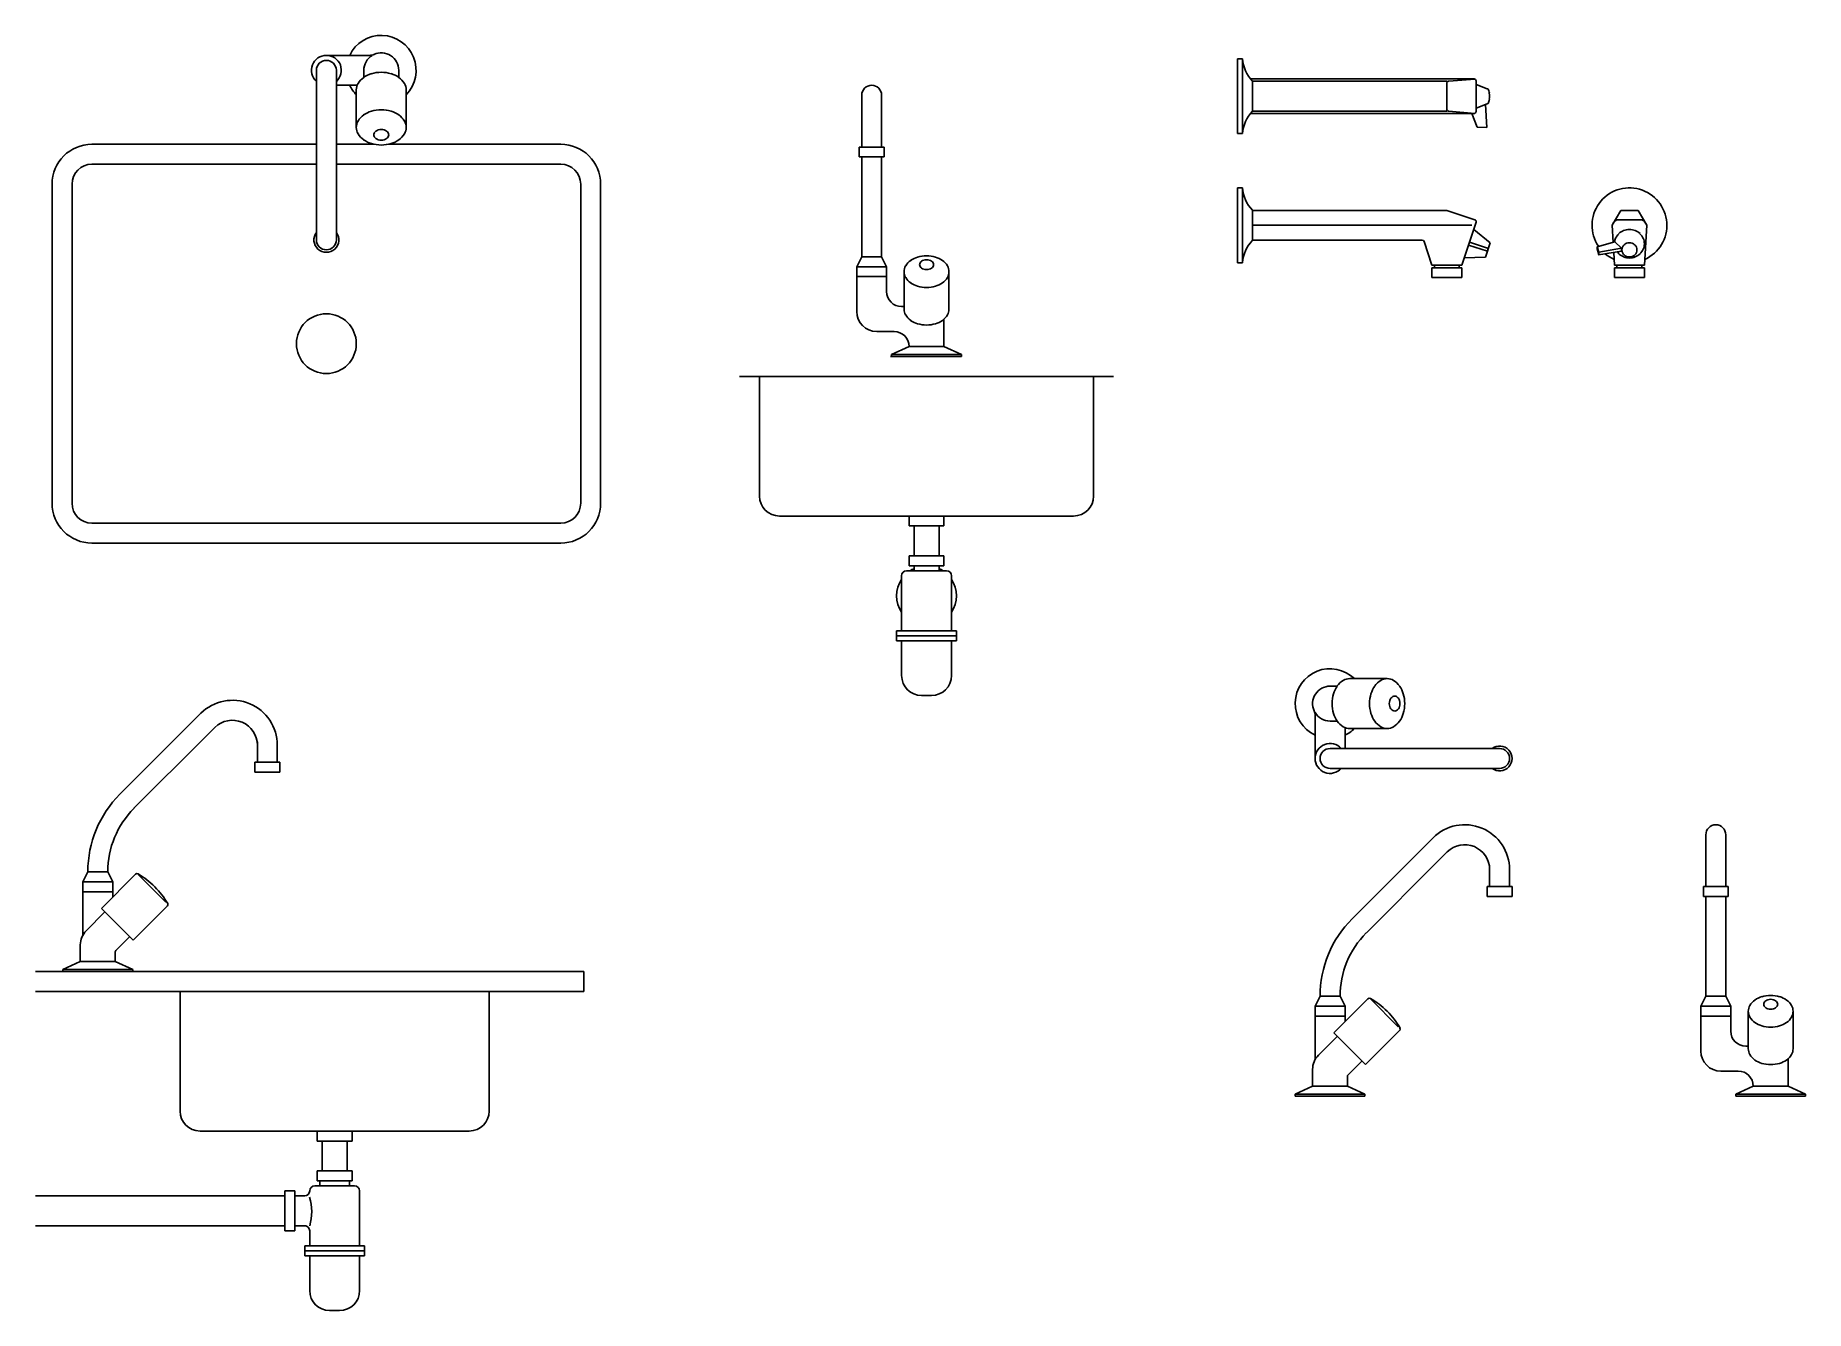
# Model space of a CAD drawing. Extents: x 57.24 to 59.02, y 197.54 to 198.82.
import ezdxf

# ---------------------------------------------------------------- set-up
doc = ezdxf.new("R2010")
doc.units = 0
doc.layers.get('0').update_dxf_attribs({"linetype": 'CONTINUOUS'})

msp = doc.modelspace()

# ---------------------------------------------------------------- linework, layer by layer
for p, q in [((57.5259, 198.7818), (57.5259, 198.6118)), ((57.5359, 198.7968), (57.5795, 198.7968)), ((57.5459, 198.7818), (57.5459, 198.6118)), ((57.5734, 198.7818), (57.5734, 198.7748)), ((57.6084, 198.7818), (57.6084, 198.7748)), ((58.4494, 198.7933), (58.4544, 198.7933)), ((58.4494, 198.7933), (58.4494, 198.7183)), ((58.4544, 198.7933), (58.4544, 198.7183)), ((57.5459, 198.7668), (57.5668, 198.7668)), ((58.4625, 198.7731), (58.6868, 198.7731)), ((58.4644, 198.7708), (58.4644, 198.7408)), ((58.4644, 198.7708), (58.6594, 198.7708)), ((58.6594, 198.769), (58.6594, 198.7427)), ((58.6613, 198.771), (58.6875, 198.773)), ((58.6888, 198.7405), (58.6888, 198.7711)), ((58.6999, 198.7632), (58.6888, 198.7677)), ((57.5659, 198.7622), (57.5659, 198.7246)), ((57.6159, 198.7622), (57.6159, 198.7246)), ((58.0727, 198.7049), (58.0727, 198.7568)), ((58.0927, 198.7049), (58.0927, 198.7568)), ((58.7, 198.7482), (58.6888, 198.7438)), ((58.6983, 198.7474), (58.6994, 198.7245)), ((58.4625, 198.7385), (58.6868, 198.7385)), ((58.4644, 198.7408), (58.6594, 198.7408)), ((58.6875, 198.7386), (58.6613, 198.7407)), ((58.6898, 198.7249), (58.6845, 198.7385)), ((58.4494, 198.7183), (58.4544, 198.7183)), ((58.6994, 198.7245), (58.6898, 198.7249)), ((57.5259, 198.7077), (57.3009, 198.7077)), ((57.5835, 198.7077), (57.5459, 198.7077)), ((57.7709, 198.7077), (57.5984, 198.7077)), ((58.0702, 198.7049), (58.0952, 198.7049)), ((58.0702, 198.6949), (58.0702, 198.7049)), ((58.0702, 198.6949), (58.0952, 198.6949)), ((58.0727, 198.5949), (58.0727, 198.6949)), ((58.0927, 198.5949), (58.0927, 198.6949)), ((58.0952, 198.6949), (58.0952, 198.7049)), ((57.5259, 198.6877), (57.3009, 198.6877)), ((57.7709, 198.6877), (57.5459, 198.6877)), ((57.2609, 198.3477), (57.2609, 198.6677)), ((57.2809, 198.3477), (57.2809, 198.6677)), ((57.7909, 198.3477), (57.7909, 198.6677)), ((57.8109, 198.3477), (57.8109, 198.6677)), ((58.4494, 198.6639), (58.4494, 198.5889)), ((58.4494, 198.6639), (58.4544, 198.6639)), ((58.4544, 198.6639), (58.4544, 198.5889)), ((58.4644, 198.6414), (58.6594, 198.6414)), ((58.4644, 198.6414), (58.4644, 198.6114)), ((58.6875, 198.632), (58.6594, 198.6414)), ((58.8338, 198.6414), (58.8252, 198.6264)), ((58.8512, 198.6414), (58.8338, 198.6414)), ((58.8598, 198.6264), (58.8512, 198.6414)), ((58.4644, 198.6264), (58.6844, 198.6264)), ((58.6888, 198.6295), (58.6744, 198.5864)), ((58.6864, 198.6222), (58.703, 198.6089)), ((58.8252, 198.6264), (58.827, 198.6295)), ((58.8262, 198.6093), (58.8252, 198.6264)), ((58.8313, 198.632), (58.8537, 198.632)), ((58.8575, 198.5864), (58.8598, 198.6264)), ((58.858, 198.6295), (58.8598, 198.6264)), ((58.4644, 198.6114), (58.6347, 198.6114)), ((58.6444, 198.5864), (58.6366, 198.61)), ((58.6812, 198.6065), (58.7002, 198.6003)), ((58.6821, 198.6094), (58.7011, 198.6032)), ((58.703, 198.6089), (58.6983, 198.5946)), ((58.8278, 198.6097), (58.81, 198.6049)), ((58.81, 198.6049), (58.8117, 198.5994)), ((58.81, 198.6028), (58.81, 198.6049)), ((58.8117, 198.5994), (58.8347, 198.6034)), ((58.8347, 198.6034), (58.8278, 198.6097)), ((58.8347, 198.6034), (58.8347, 198.6004)), ((58.0677, 198.5849), (58.0727, 198.5949)), ((58.0727, 198.5949), (58.0927, 198.5949)), ((58.0927, 198.5949), (58.0977, 198.5849)), ((58.4494, 198.5889), (58.4544, 198.5889)), ((58.6444, 198.5864), (58.6744, 198.5864)), ((58.6469, 198.5864), (58.6469, 198.5839)), ((58.6719, 198.5864), (58.6719, 198.5839)), ((58.6769, 198.5937), (58.6983, 198.5946)), ((58.8117, 198.5968), (58.81, 198.6028)), ((58.8347, 198.6004), (58.8114, 198.5968)), ((58.8117, 198.5994), (58.8117, 198.5968)), ((58.8275, 198.5864), (58.8268, 198.5992)), ((58.8275, 198.5864), (58.8575, 198.5864)), ((58.83, 198.5839), (58.83, 198.5864)), ((58.855, 198.5839), (58.855, 198.5864)), ((58.0677, 198.5849), (58.0977, 198.5849)), ((58.0677, 198.5399), (58.0677, 198.5849)), ((58.0677, 198.5749), (58.0977, 198.5749)), ((58.0977, 198.5599), (58.0977, 198.5849)), ((58.1152, 198.5423), (58.1152, 198.5799)), ((58.1602, 198.5423), (58.1602, 198.5799)), ((58.6444, 198.5839), (58.6444, 198.5739)), ((58.6444, 198.5839), (58.6744, 198.5839)), ((58.6444, 198.5739), (58.6744, 198.5739)), ((58.6744, 198.5839), (58.6744, 198.5739)), ((58.8275, 198.5839), (58.8575, 198.5839)), ((58.8275, 198.5739), (58.8275, 198.5839)), ((58.8275, 198.5739), (58.8575, 198.5739)), ((58.8575, 198.5739), (58.8575, 198.5839)), ((58.1152, 198.5449), (58.1127, 198.5449)), ((58.1552, 198.5049), (58.1552, 198.5323)), ((58.1052, 198.5199), (58.0877, 198.5199)), ((58.1027, 198.4969), (58.1202, 198.5049)), ((58.1027, 198.4969), (58.1727, 198.4969)), ((58.1027, 198.4949), (58.1027, 198.4969)), ((58.1202, 198.5049), (58.1552, 198.5049)), ((58.1202, 198.5049), (58.1202, 198.5049)), ((58.1727, 198.4969), (58.1552, 198.5049)), ((58.1727, 198.4949), (58.1727, 198.4969)), ((58.1377, 198.4949), (58.1015, 198.4949)), ((58.1027, 198.4949), (58.1727, 198.4949)), ((57.9502, 198.4749), (58.3252, 198.4749)), ((57.9702, 198.4749), (57.9702, 198.3549)), ((58.3052, 198.4749), (58.3052, 198.3549)), ((57.3009, 198.3277), (57.7709, 198.3277)), ((57.9902, 198.3349), (58.2852, 198.3349)), ((58.1202, 198.3349), (58.1552, 198.3349)), ((58.1202, 198.3349), (58.1202, 198.3249)), ((58.1202, 198.3249), (58.1552, 198.3249)), ((58.1252, 198.3249), (58.1252, 198.2949)), ((58.1252, 198.3249), (58.1252, 198.2949)), ((58.1502, 198.3249), (58.1502, 198.2949)), ((58.1552, 198.3349), (58.1552, 198.3249)), ((57.3009, 198.3077), (57.7709, 198.3077)), ((58.1202, 198.2949), (58.1552, 198.2949)), ((58.1202, 198.2949), (58.1202, 198.2849)), ((58.1202, 198.2849), (58.1552, 198.2849)), ((58.1252, 198.2849), (58.1252, 198.2799)), ((58.1252, 198.2849), (58.1252, 198.2799)), ((58.1502, 198.2849), (58.1502, 198.2799)), ((58.1552, 198.2949), (58.1552, 198.2849)), ((58.1127, 198.2749), (58.1127, 198.2199)), ((58.1177, 198.2799), (58.1577, 198.2799)), ((58.1627, 198.2749), (58.1627, 198.2199)), ((58.1077, 198.2199), (58.1677, 198.2199)), ((58.1077, 198.2199), (58.1077, 198.2099)), ((58.1077, 198.2149), (58.1677, 198.2149)), ((58.1677, 198.2199), (58.1677, 198.2099)), ((58.1077, 198.2099), (58.1677, 198.2099)), ((58.1127, 198.2099), (58.1127, 198.1749)), ((58.1627, 198.2099), (58.1627, 198.1749)), ((58.5423, 198.1643), (58.5493, 198.1643)), ((58.562, 198.1718), (58.5996, 198.1718)), ((58.1327, 198.1549), (58.1427, 198.1549)), ((57.3289, 198.0559), (57.3996, 198.1267)), ((57.41, 198.1371), (57.3996, 198.1267)), ((58.5273, 198.0918), (58.5273, 198.1354)), ((58.5423, 198.1293), (58.5493, 198.1293)), ((57.343, 198.0418), (57.4137, 198.1125)), ((57.4242, 198.1229), (57.4137, 198.1125)), ((57.4667, 198.0882), (57.4667, 198.1086)), ((57.4867, 198.0882), (57.4867, 198.1086)), ((58.5573, 198.1018), (58.5573, 198.1227)), ((58.562, 198.1218), (58.5996, 198.1218)), ((57.4642, 198.0882), (57.4892, 198.0882)), ((57.4642, 198.0782), (57.4642, 198.0882)), ((57.4892, 198.0782), (57.4892, 198.0882)), ((58.5423, 198.1018), (58.7123, 198.1018)), ((57.4642, 198.0782), (57.4892, 198.0782)), ((58.5423, 198.0818), (58.7123, 198.0818)), ((58.5646, 197.9311), (58.6353, 198.0018)), ((58.6457, 198.0123), (58.6353, 198.0018)), ((58.9191, 197.9633), (58.9191, 198.0153)), ((58.9391, 197.9633), (58.9391, 198.0153)), ((58.5787, 197.917), (58.6494, 197.9877)), ((58.6598, 197.9981), (58.6494, 197.9877)), ((58.7023, 197.9633), (58.7023, 197.9838)), ((58.7223, 197.9633), (58.7223, 197.9838)), ((57.2917, 197.9682), (57.2967, 197.9782)), ((57.2917, 197.9682), (57.3217, 197.9682)), ((57.2917, 197.9146), (57.2917, 197.9682)), ((57.2967, 197.9782), (57.3167, 197.9782)), ((57.3104, 197.9414), (57.3446, 197.9757)), ((57.3217, 197.9682), (57.3167, 197.9782)), ((57.3217, 197.9527), (57.3217, 197.9682)), ((57.3471, 197.9754), (57.3749, 197.9477)), ((57.2917, 197.9582), (57.3217, 197.9582)), ((58.6998, 197.9633), (58.7248, 197.9633)), ((58.6998, 197.9533), (58.6998, 197.9633)), ((58.6998, 197.9533), (58.7248, 197.9533)), ((58.7248, 197.9533), (58.7248, 197.9633)), ((58.9166, 197.9633), (58.9416, 197.9633)), ((58.9166, 197.9533), (58.9166, 197.9633)), ((58.9166, 197.9533), (58.9416, 197.9533)), ((58.9191, 197.8533), (58.9191, 197.9533)), ((58.9391, 197.8533), (58.9391, 197.9533)), ((58.9416, 197.9533), (58.9416, 197.9633)), ((57.295, 197.919), (57.3139, 197.9379)), ((57.3104, 197.9414), (57.3422, 197.9096)), ((57.3422, 197.9096), (57.3765, 197.9439)), ((57.3247, 197.8992), (57.3387, 197.9132)), ((57.2892, 197.8882), (57.2892, 197.9049)), ((57.3242, 197.8882), (57.3242, 197.8978)), ((57.7942, 197.8782), (57.2442, 197.8782)), ((57.2892, 197.8882), (57.2717, 197.8802)), ((57.2717, 197.8802), (57.3417, 197.8802)), ((57.2717, 197.8782), (57.2717, 197.8802)), ((57.2717, 197.8782), (57.3417, 197.8782)), ((57.2892, 197.8882), (57.3242, 197.8882)), ((57.3242, 197.8882), (57.3417, 197.8802)), ((57.3417, 197.8782), (57.3417, 197.8802)), ((57.7942, 197.8782), (57.7942, 197.8582)), ((57.7942, 197.8582), (57.2442, 197.8582)), ((57.3892, 197.8582), (57.3892, 197.7382)), ((57.6992, 197.8582), (57.6992, 197.7382)), ((58.5273, 197.8433), (58.5323, 197.8533)), ((58.5273, 197.8433), (58.5573, 197.8433)), ((58.5273, 197.7897), (58.5273, 197.8433)), ((58.5323, 197.8533), (58.5523, 197.8533)), ((58.546, 197.8166), (58.5803, 197.8509)), ((58.5573, 197.8433), (58.5523, 197.8533)), ((58.5573, 197.8279), (58.5573, 197.8433)), ((58.5828, 197.8506), (58.6105, 197.8228)), ((58.9141, 197.8433), (58.9191, 197.8533)), ((58.9141, 197.8433), (58.9441, 197.8433)), ((58.9141, 197.7983), (58.9141, 197.8433)), ((58.9191, 197.8533), (58.9391, 197.8533)), ((58.9391, 197.8533), (58.9441, 197.8433)), ((58.9441, 197.8183), (58.9441, 197.8433)), ((58.5273, 197.8333), (58.5573, 197.8333)), ((58.9141, 197.8333), (58.9441, 197.8333)), ((58.9616, 197.8007), (58.9616, 197.8383)), ((59.0066, 197.8007), (59.0066, 197.8383)), ((58.5307, 197.7942), (58.5496, 197.8131)), ((58.546, 197.8166), (58.5779, 197.7848)), ((58.5779, 197.7848), (58.6121, 197.8191)), ((58.5604, 197.7744), (58.5743, 197.7883)), ((58.9616, 197.8033), (58.9591, 197.8033)), ((59.0016, 197.7633), (59.0016, 197.7907)), ((58.5248, 197.7633), (58.5248, 197.7801)), ((58.5598, 197.7633), (58.5598, 197.773)), ((58.9516, 197.7783), (58.9341, 197.7783)), ((58.5248, 197.7633), (58.5073, 197.7553)), ((58.5073, 197.7553), (58.5773, 197.7553)), ((58.5073, 197.7533), (58.5073, 197.7553)), ((58.5073, 197.7533), (58.5773, 197.7533)), ((58.5248, 197.7633), (58.5598, 197.7633)), ((58.5598, 197.7633), (58.5773, 197.7553)), ((58.5773, 197.7533), (58.5773, 197.7553)), ((58.9491, 197.7553), (58.9666, 197.7633)), ((58.9491, 197.7553), (59.0191, 197.7553)), ((58.9491, 197.7533), (58.9491, 197.7553)), ((58.9491, 197.7533), (59.0191, 197.7533)), ((58.9666, 197.7633), (59.0016, 197.7633)), ((58.9666, 197.7633), (58.9666, 197.7633)), ((59.0191, 197.7553), (59.0016, 197.7633)), ((59.0191, 197.7533), (59.0191, 197.7553)), ((57.4092, 197.7182), (57.6792, 197.7182)), ((57.5267, 197.7182), (57.5442, 197.7182)), ((57.5267, 197.7182), (57.5267, 197.7082)), ((57.5442, 197.7182), (57.5617, 197.7182)), ((57.5617, 197.7182), (57.5617, 197.7082)), ((57.5267, 197.7082), (57.5442, 197.7082)), ((57.5317, 197.6782), (57.5317, 197.7082)), ((57.5442, 197.7082), (57.5617, 197.7082)), ((57.5567, 197.6782), (57.5567, 197.7082)), ((57.5242, 197.6632), (57.5642, 197.6632)), ((57.5267, 197.6782), (57.5442, 197.6782)), ((57.5267, 197.6782), (57.5267, 197.6682)), ((57.5267, 197.6682), (57.5442, 197.6682)), ((57.5292, 197.6682), (57.5292, 197.6632)), ((57.5442, 197.6782), (57.5617, 197.6782)), ((57.5442, 197.6682), (57.5617, 197.6682)), ((57.5592, 197.6682), (57.5592, 197.6632)), ((57.5617, 197.6782), (57.5617, 197.6682)), ((57.2442, 197.6532), (57.4942, 197.6532)), ((57.4942, 197.6582), (57.4942, 197.6182)), ((57.4942, 197.6582), (57.5042, 197.6582)), ((57.5042, 197.6582), (57.5042, 197.6182)), ((57.5042, 197.6532), (57.5142, 197.6532)), ((57.5192, 197.6582), (57.5192, 197.6582)), ((57.5192, 197.6582), (57.5192, 197.6582)), ((57.5692, 197.6582), (57.5692, 197.6032)), ((57.2442, 197.6232), (57.4942, 197.6232)), ((57.4942, 197.6182), (57.5042, 197.6182)), ((57.5042, 197.6232), (57.5142, 197.6232)), ((57.5142, 197.6232), (57.5156, 197.6232)), ((57.5192, 197.6182), (57.5192, 197.6032)), ((57.5142, 197.6032), (57.5742, 197.6032)), ((57.5142, 197.6032), (57.5142, 197.5932)), ((57.5142, 197.5982), (57.5742, 197.5982)), ((57.5142, 197.5932), (57.5742, 197.5932)), ((57.5192, 197.5932), (57.5192, 197.5582)), ((57.5692, 197.5932), (57.5692, 197.5582)), ((57.5742, 197.6032), (57.5742, 197.5932)), ((57.5392, 197.5382), (57.5492, 197.5382))]:
    msp.add_line(p, q)
msp.add_circle((57.5359, 198.5077), 0.03)
for centre, radius, start, end in [((57.5909, 198.7818), 0.035, 315.5847, 154.6231), ((57.5909, 198.7818), 0.0175, 0, 114.62), ((57.5359, 198.7818), 0.015, 311.8103, 228.1897), ((57.5359, 198.7818), 0.01, 0.0002, 180.0002), ((57.5909, 198.7818), 0.0175, 121.0027, 180), ((57.5795, 198.8068), 0.01, 270, 294.62), ((58.4937, 198.7973), 0.0395, 185.7962, 222.1288), ((57.5909, 198.7818), 0.035, 205.3769, 224.4153), ((57.5786, 198.7622), 0.0127, 149.6388, 180), ((57.5846, 198.7587), 0.0195, 125.2644, 149.6388), ((57.5884, 198.7533), 0.0262, 106.3249, 125.2644), ((57.5909, 198.7446), 0.0352, 90, 106.3249), ((57.5909, 198.7446), 0.0352, 73.6751, 90), ((57.5935, 198.7533), 0.0262, 54.7356, 73.6751), ((57.5973, 198.7587), 0.0195, 30.3612, 54.7356), ((57.6032, 198.7622), 0.0127, 0, 30.3612), ((58.0827, 198.7568), 0.01, 360, 180), ((58.6614, 198.769), 0.002, 94.4781, 180), ((58.6868, 198.7711), 0.002, 0, 90), ((58.7, 198.7625), 0.000874, 90, 126.3131), ((58.7, 198.7625), 0.000874, 36.7242, 90), ((58.6958, 198.7593), 0.0061, 17.172, 36.7242), ((58.7, 198.7492), 0.000874, 252.3543, 270), ((58.7, 198.7492), 0.000874, 270, 323.2758), ((58.6958, 198.7523), 0.0061, 323.2758, 342.828), ((58.689, 198.7572), 0.0132, 7.2941, 17.172), ((58.689, 198.7544), 0.0132, 342.828, 352.7059), ((58.678, 198.7558), 0.0242, 0, 7.2941), ((58.678, 198.7558), 0.0242, 352.7059, 360), ((57.5786, 198.7246), 0.0127, 149.6388, 180), ((57.5846, 198.7211), 0.0195, 125.2644, 149.6388), ((57.5884, 198.7157), 0.0262, 106.3249, 125.2644), ((57.5909, 198.707), 0.0352, 90, 106.3249), ((57.5909, 198.707), 0.0352, 73.6751, 90), ((57.5935, 198.7157), 0.0262, 54.7356, 73.6751), ((57.5973, 198.7211), 0.0195, 30.3612, 54.7356), ((57.6032, 198.7246), 0.0127, 0, 30.3612), ((58.4937, 198.7143), 0.0395, 137.8774, 174.1976), ((58.6614, 198.7427), 0.002, 180, 265.5219), ((58.6868, 198.7405), 0.002, 270, 360), ((57.5786, 198.7246), 0.0127, 180, 210.3612), ((57.5846, 198.728), 0.0195, 210.3612, 234.7356), ((57.5884, 198.7335), 0.0262, 234.7356, 253.6751), ((57.5873, 198.7171), 0.00381, 149.6388, 180), ((57.5873, 198.7171), 0.00381, 180, 210.3612), ((57.589, 198.716), 0.00586, 125.2644, 149.6388), ((57.589, 198.7181), 0.00586, 210.3612, 234.7356), ((57.5902, 198.7144), 0.00787, 106.3249, 125.2644), ((57.5902, 198.7198), 0.00787, 234.7356, 253.6751), ((57.5909, 198.7118), 0.0106, 90, 106.3249), ((57.5909, 198.7223), 0.0106, 253.6751, 270), ((57.5909, 198.7118), 0.0106, 73.6751, 90), ((57.5909, 198.7223), 0.0106, 270, 286.3249), ((57.5917, 198.7144), 0.00787, 54.7356, 73.6751), ((57.5917, 198.7198), 0.00787, 286.3249, 305.2644), ((57.5929, 198.716), 0.00586, 30.3612, 54.7356), ((57.5929, 198.7181), 0.00586, 305.2644, 329.6388), ((57.5946, 198.7171), 0.00381, 0, 30.3612), ((57.5946, 198.7171), 0.00381, 329.6388, 0), ((57.5935, 198.7335), 0.0262, 286.3249, 305.2644), ((57.5973, 198.728), 0.0195, 305.2644, 329.6388), ((57.6032, 198.7246), 0.0127, 329.6388, 0), ((57.3009, 198.6677), 0.04, 90, 180), ((57.5909, 198.7421), 0.0352, 253.6751, 270), ((57.5909, 198.7421), 0.0352, 270, 286.3249), ((57.7709, 198.6677), 0.04, 0, 90), ((57.3009, 198.6677), 0.02, 90, 180), ((57.7709, 198.6677), 0.02, 0, 90), ((58.4937, 198.6679), 0.0395, 185.7962, 222.1288), ((58.8425, 198.6264), 0.0375, 294.1383, 214.1847), ((58.6869, 198.6301), 0.002, 341.5651, 71.5651), ((58.8313, 198.627), 0.005, 90, 150), ((58.8422, 198.6072), 0.015, 111.5015, 133.563), ((58.8425, 198.6064), 0.0158, 90, 111.5015), ((58.8425, 198.6064), 0.0158, 68.4985, 90), ((58.8428, 198.6072), 0.015, 46.437, 68.4985), ((58.8537, 198.627), 0.005, 30, 90), ((57.5359, 198.6118), 0.0125, 143.1301, 36.8699), ((57.5359, 198.6118), 0.01, 180.0001, 0.0001), ((58.4937, 198.5849), 0.0395, 137.8774, 174.1976), ((58.6347, 198.6094), 0.002, 18.4349, 90), ((58.8411, 198.6079), 0.0136, 156.4654, 172.7446), ((58.8418, 198.6076), 0.0143, 133.563, 156.4654), ((58.8418, 198.6017), 0.00679, 156.4654, 180), ((58.8421, 198.6016), 0.00717, 133.563, 156.4654), ((58.8424, 198.6014), 0.00749, 111.5015, 133.563), ((58.8425, 198.601), 0.00788, 90, 111.5015), ((58.8425, 198.601), 0.00788, 68.4985, 90), ((58.8426, 198.6014), 0.00749, 46.437, 68.4985), ((58.8429, 198.6016), 0.00717, 23.5346, 46.437), ((58.8432, 198.6017), 0.00679, 0, 23.5346), ((58.8432, 198.6076), 0.0143, 23.5346, 46.437), ((58.8439, 198.6079), 0.0136, 0, 23.5346), ((58.8439, 198.6079), 0.0136, 336.4654, 0), ((58.1266, 198.5799), 0.0114, 149.6388, 180), ((58.132, 198.5768), 0.0176, 125.2644, 149.6388), ((58.1354, 198.5718), 0.0236, 106.3249, 125.2644), ((58.1377, 198.5641), 0.0317, 90, 106.3249), ((58.1343, 198.5869), 0.00356, 149.6388, 180), ((58.1343, 198.5869), 0.00356, 180, 210.3612), ((58.1359, 198.5859), 0.00547, 125.2644, 149.6388), ((58.137, 198.5844), 0.00735, 106.3249, 125.2644), ((58.1377, 198.582), 0.00987, 90, 106.3249), ((58.1377, 198.5641), 0.0317, 73.6751, 90), ((58.1377, 198.582), 0.00987, 73.6751, 90), ((58.1384, 198.5844), 0.00735, 54.7356, 73.6751), ((58.1395, 198.5859), 0.00547, 30.3612, 54.7356), ((58.1412, 198.5869), 0.00356, 0, 30.3612), ((58.1412, 198.5869), 0.00356, 329.6388, 0), ((58.14, 198.5718), 0.0236, 54.7356, 73.6751), ((58.1435, 198.5768), 0.0176, 30.3612, 54.7356), ((58.1488, 198.5799), 0.0114, 0, 30.3612), ((58.8425, 198.6264), 0.0375, 229.49, 245.8617), ((58.8418, 198.6082), 0.0143, 216.3269, 226.437), ((58.8422, 198.6087), 0.015, 226.437, 248.4985), ((58.8418, 198.6017), 0.00679, 180, 203.5346), ((58.8421, 198.6019), 0.00717, 203.5346, 226.437), ((58.8425, 198.6094), 0.0158, 248.4985, 270), ((58.8424, 198.6021), 0.00749, 226.437, 248.4985), ((58.8425, 198.6025), 0.00788, 248.4985, 270), ((58.8425, 198.6025), 0.00788, 270, 291.5015), ((58.8425, 198.6094), 0.0158, 270, 291.5015), ((58.8426, 198.6021), 0.00749, 291.5015, 313.563), ((58.8429, 198.6019), 0.00717, 313.563, 336.4654), ((58.8428, 198.6087), 0.015, 291.5015, 313.563), ((58.8432, 198.6017), 0.00679, 336.4654, 0), ((58.8432, 198.6082), 0.0143, 313.563, 336.4654), ((58.1266, 198.5799), 0.0114, 180, 210.3612), ((58.132, 198.583), 0.0176, 210.3612, 234.7356), ((58.1354, 198.5879), 0.0236, 234.7356, 253.6751), ((58.1359, 198.5878), 0.00547, 210.3612, 234.7356), ((58.137, 198.5894), 0.00735, 234.7356, 253.6751), ((58.1377, 198.5918), 0.00987, 253.6751, 270), ((58.1377, 198.5918), 0.00987, 270, 286.3249), ((58.1384, 198.5894), 0.00735, 286.3249, 305.2644), ((58.1395, 198.5878), 0.00547, 305.2644, 329.6388), ((58.14, 198.5879), 0.0236, 286.3249, 305.2644), ((58.1435, 198.583), 0.0176, 305.2644, 329.6388), ((58.1488, 198.5799), 0.0114, 329.6388, 0), ((58.1127, 198.5599), 0.015, 180, 270), ((58.1377, 198.5957), 0.0317, 253.6751, 270), ((58.1377, 198.5957), 0.0317, 270, 286.3249), ((58.0877, 198.5399), 0.02, 180, 270), ((58.1266, 198.5423), 0.0114, 180, 210.3612), ((58.132, 198.5454), 0.0176, 210.3612, 234.7356), ((58.1435, 198.5454), 0.0176, 305.2644, 329.6388), ((58.1488, 198.5423), 0.0114, 329.6388, 0), ((58.1052, 198.5049), 0.015, 0, 90), ((58.1354, 198.5503), 0.0236, 234.7356, 253.6751), ((58.1377, 198.5581), 0.0317, 253.6751, 270), ((58.1377, 198.5581), 0.0317, 270, 286.3249), ((58.14, 198.5503), 0.0236, 286.3249, 305.2644), ((57.9902, 198.3549), 0.02, 180, 270), ((58.2852, 198.3549), 0.02, 270, 0), ((57.3009, 198.3477), 0.04, 180, 270), ((57.3009, 198.3477), 0.02, 180, 270), ((57.7709, 198.3477), 0.02, 270, 0), ((57.7709, 198.3477), 0.04, 270, 0), ((58.1377, 198.2549), 0.03, 146.4427, 213.5573), ((58.1177, 198.2749), 0.005, 90, 180), ((58.1377, 198.2549), 0.03, 114.6243, 123.5573), ((58.1377, 198.2549), 0.03, 56.4427, 65.3757), ((58.1577, 198.2749), 0.005, 0, 90), ((58.1377, 198.2549), 0.03, 326.4427, 33.5573), ((58.5423, 198.1468), 0.035, 45.5847, 244.6231), ((58.1327, 198.1749), 0.02, 180, 270), ((58.1427, 198.1749), 0.02, 270, 0), ((58.5423, 198.1468), 0.0175, 90, 204.62), ((58.5709, 198.1493), 0.0262, 144.7356, 163.6751), ((58.5654, 198.1532), 0.0195, 120.3612, 144.7356), ((58.562, 198.1591), 0.0127, 90, 120.3612), ((58.6085, 198.1493), 0.0262, 144.7356, 163.6751), ((58.603, 198.1532), 0.0195, 120.3612, 144.7356), ((58.5996, 198.1591), 0.0127, 90, 120.3612), ((58.5996, 198.1591), 0.0127, 59.6388, 90), ((58.5961, 198.1532), 0.0195, 35.2644, 59.6388), ((58.5906, 198.1493), 0.0262, 16.3249, 35.2644), ((57.4417, 198.1051), 0.045, 360, 134.6829), ((58.5795, 198.1468), 0.0352, 163.6751, 180), ((58.5795, 198.1468), 0.0352, 180, 196.3249), ((58.6171, 198.1468), 0.0352, 163.6751, 180), ((58.6171, 198.1468), 0.0352, 180, 196.3249), ((58.6123, 198.1468), 0.0106, 163.6751, 180), ((58.6123, 198.1468), 0.0106, 180, 196.3249), ((58.6097, 198.1476), 0.00787, 144.7356, 163.6751), ((58.6097, 198.1461), 0.00787, 196.3249, 215.2644), ((58.6081, 198.1487), 0.00586, 120.3612, 144.7356), ((58.6081, 198.1449), 0.00586, 215.2644, 239.6388), ((58.6071, 198.1505), 0.00381, 90, 120.3612), ((58.6071, 198.1505), 0.00381, 59.6388, 90), ((58.606, 198.1487), 0.00586, 35.2644, 59.6388), ((58.606, 198.1449), 0.00586, 300.3612, 324.7356), ((58.6044, 198.1476), 0.00787, 16.3249, 35.2644), ((58.6044, 198.1461), 0.00787, 324.7356, 343.6751), ((58.6018, 198.1468), 0.0106, 0, 16.3249), ((58.6018, 198.1468), 0.0106, 343.6751, 0), ((58.582, 198.1468), 0.0352, 0, 16.3249), ((58.582, 198.1468), 0.0352, 343.6751, 0), ((57.4417, 198.1051), 0.025, 360, 134.4291), ((58.5173, 198.1354), 0.01, 0, 24.62), ((58.5423, 198.1468), 0.0175, 211.0027, 270), ((58.5709, 198.1443), 0.0262, 196.3249, 215.2644), ((58.5654, 198.1404), 0.0195, 215.2644, 239.6388), ((58.6085, 198.1443), 0.0262, 196.3249, 215.2644), ((58.603, 198.1404), 0.0195, 215.2644, 239.6388), ((58.6071, 198.1431), 0.00381, 239.6388, 270), ((58.5961, 198.1404), 0.0195, 300.3612, 324.7356), ((58.6071, 198.1431), 0.00381, 270, 300.3612), ((58.5906, 198.1443), 0.0262, 324.7356, 343.6751), ((58.5423, 198.0918), 0.015, 41.8103, 318.1897), ((58.562, 198.1345), 0.0127, 239.6388, 270), ((58.5423, 198.1468), 0.035, 295.3769, 314.4153), ((58.5996, 198.1345), 0.0127, 239.6388, 270), ((58.5996, 198.1345), 0.0127, 270, 300.3612), ((58.5423, 198.0918), 0.01, 90.0002, 270.0002), ((58.7123, 198.0918), 0.0125, 233.1301, 126.8699), ((58.7123, 198.0918), 0.01, 270.0001, 90.0001), ((57.4067, 197.9782), 0.11, 135, 180), ((57.4067, 197.9782), 0.09, 135, 180), ((58.6773, 197.9803), 0.045, 360, 134.6829), ((58.9291, 198.0153), 0.01, 360, 180), ((58.6773, 197.9803), 0.025, 360, 134.4291), ((57.3461, 197.9743), 0.002, 59.9782, 135), ((57.3064, 197.9056), 0.0813, 30.0218, 59.9782), ((57.3751, 197.9453), 0.002, 315, 30.0218), ((58.6423, 197.8533), 0.11, 135, 180), ((57.3092, 197.9049), 0.02, 135, 180), ((58.6423, 197.8533), 0.09, 135, 180), ((57.3262, 197.8978), 0.002, 135, 180), ((58.5817, 197.8495), 0.002, 59.9782, 135), ((58.5421, 197.7808), 0.0813, 30.0218, 59.9782), ((58.9731, 197.8383), 0.0114, 149.6388, 180), ((58.9784, 197.8352), 0.0176, 125.2644, 149.6388), ((58.9819, 197.8303), 0.0236, 106.3249, 125.2644), ((58.9841, 197.8225), 0.0317, 90, 106.3249), ((58.9807, 197.8453), 0.00356, 149.6388, 180), ((58.9807, 197.8453), 0.00356, 180, 210.3612), ((58.9823, 197.8443), 0.00547, 125.2644, 149.6388), ((58.9823, 197.8463), 0.00547, 210.3612, 234.7356), ((58.9834, 197.8428), 0.00735, 106.3249, 125.2644), ((58.9834, 197.8478), 0.00735, 234.7356, 253.6751), ((58.9841, 197.8404), 0.00987, 90, 106.3249), ((58.9841, 197.8502), 0.00987, 253.6751, 270), ((58.9841, 197.8225), 0.0317, 73.6751, 90), ((58.9841, 197.8404), 0.00987, 73.6751, 90), ((58.9841, 197.8502), 0.00987, 270, 286.3249), ((58.9848, 197.8428), 0.00735, 54.7356, 73.6751), ((58.9848, 197.8478), 0.00735, 286.3249, 305.2644), ((58.9859, 197.8443), 0.00547, 30.3612, 54.7356), ((58.9859, 197.8463), 0.00547, 305.2644, 329.6388), ((58.9876, 197.8453), 0.00356, 0, 30.3612), ((58.9876, 197.8453), 0.00356, 329.6388, 0), ((58.9864, 197.8303), 0.0236, 54.7356, 73.6751), ((58.9899, 197.8352), 0.0176, 30.3612, 54.7356), ((58.9952, 197.8383), 0.0114, 0, 30.3612), ((58.9731, 197.8383), 0.0114, 180, 210.3612), ((58.9784, 197.8414), 0.0176, 210.3612, 234.7356), ((58.9819, 197.8463), 0.0236, 234.7356, 253.6751), ((58.9841, 197.8541), 0.0317, 253.6751, 270), ((58.9841, 197.8541), 0.0317, 270, 286.3249), ((58.9864, 197.8463), 0.0236, 286.3249, 305.2644), ((58.9899, 197.8414), 0.0176, 305.2644, 329.6388), ((58.9952, 197.8383), 0.0114, 329.6388, 0), ((58.6107, 197.8205), 0.002, 315, 30.0218), ((58.9591, 197.8183), 0.015, 180, 270), ((58.5448, 197.7801), 0.02, 135, 180), ((58.9341, 197.7983), 0.02, 180, 270), ((58.9731, 197.8007), 0.0114, 180, 210.3612), ((58.9784, 197.8038), 0.0176, 210.3612, 234.7356), ((58.9819, 197.8087), 0.0236, 234.7356, 253.6751), ((58.9864, 197.8087), 0.0236, 286.3249, 305.2644), ((58.9899, 197.8038), 0.0176, 305.2644, 329.6388), ((58.9952, 197.8007), 0.0114, 329.6388, 0), ((58.5618, 197.773), 0.002, 135, 180), ((58.9516, 197.7633), 0.015, 0, 90), ((58.9841, 197.8165), 0.0317, 253.6751, 270), ((58.9841, 197.8165), 0.0317, 270, 286.3249), ((57.4092, 197.7382), 0.02, 180, 270), ((57.6792, 197.7382), 0.02, 270, 0), ((57.5242, 197.6582), 0.005, 90, 180), ((57.5642, 197.6582), 0.005, 0, 90), ((57.5142, 197.6582), 0.005, 270, 0), ((57.4698, 197.6374), 0.0514, 343.9306, 16.3772), ((57.5142, 197.6182), 0.005, 0, 90), ((57.5392, 197.5582), 0.02, 180, 270), ((57.5492, 197.5582), 0.02, 270, 0)]:
    msp.add_arc(centre, radius, start, end)

doc.saveas('drawing.dxf')
